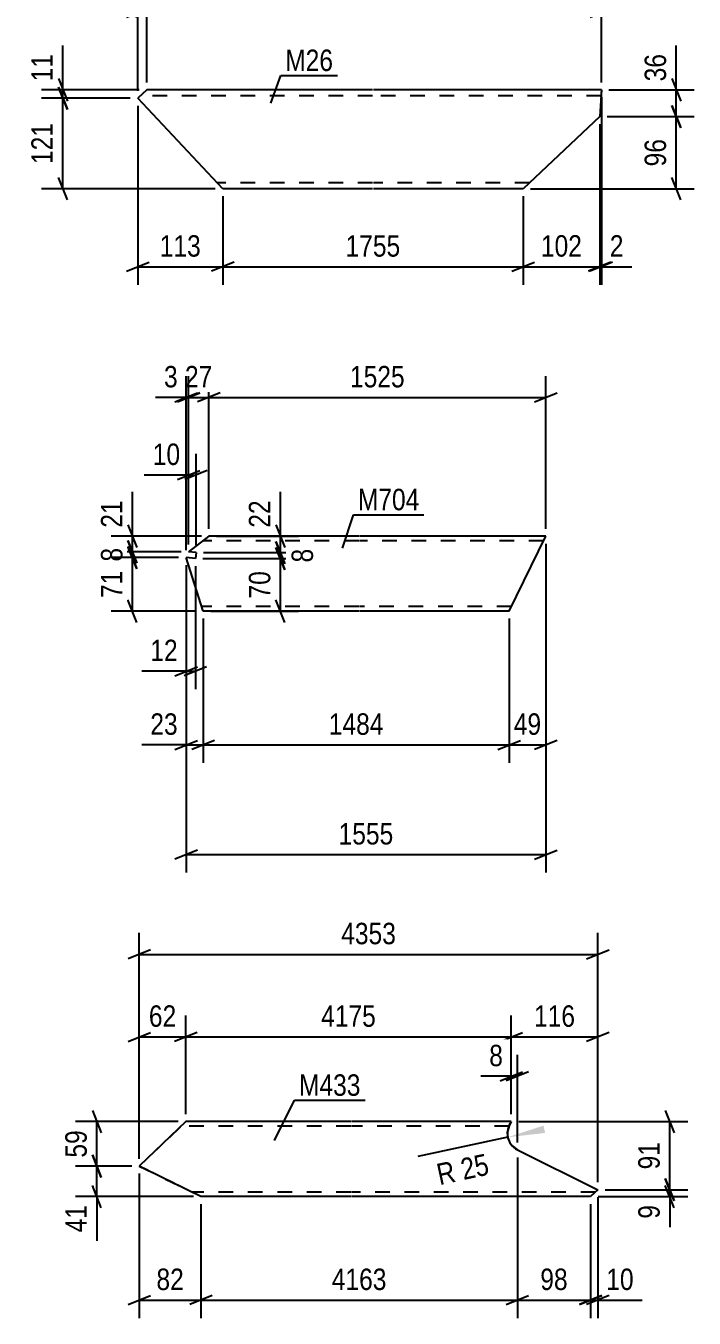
# Model space of a CAD drawing. Header units: millimetres. Extents: x 0 to 594, y 0 to 420.
# Drawn here: x 107.2 to 196.4, y 157.1 to 329.6 of the extents above; entities that cross this region are included whole.
import ezdxf

# ---------------------------------------------------------------- set-up
doc = ezdxf.new("R2010")
doc.units = ezdxf.units.MM
doc.linetypes.add('DXK_LINE_DOT2', pattern=[3.9198, 1.9599, -1.9599])
doc.styles.add('Arial Narrow', font='ARIALN.TTF', dxfattribs={"height": 0.2})

# ---------------------------------------------------------------- blocks, each defined once
blk = doc.blocks.new('Part-389636845-4987 - 4981')
at = {"color": 2, "linetype": 'Continuous'}
for p, q in [((128.57, 183.36), (122.36, 177.42)), ((150.59, 183.36), (128.57, 183.36)), ((172.03, 183.36), (150.69, 183.36)), ((172.03, 183.36), (171.75, 182.8)), ((171.51, 181.9), (171.58, 182.16)), ((171.75, 182.8), (171.58, 182.16)), ((172.84, 179.59), (172.1, 180.16)), ((172.84, 179.59), (183.58, 174.28)), ((129.09, 174.1), (122.36, 177.42)), ((183.58, 174.28), (182.62, 173.36)), ((130.59, 173.36), (129.09, 174.1)), ((150.59, 173.36), (130.59, 173.36)), ((182.62, 173.36), (150.69, 173.36)), ((182.62, 173.36), (182.62, 173.36))]:
    blk.add_line(p, q, dxfattribs=at)
at = {"color": 7, "linetype": 'DXK_LINE_DOT2'}
for p, q in [((128.57, 183.36), (128.57, 183.36)), ((127.8, 182.62), (122.36, 177.42)), ((150.59, 182.76), (127.94, 182.76)), ((171.74, 182.76), (150.69, 182.76)), ((171.58, 182.16), (171.51, 181.9)), ((171.51, 181.9), (171.58, 182.16)), ((171.58, 182.16), (171.51, 181.9)), ((172.1, 180.16), (172.84, 179.59)), ((172.84, 179.59), (172.1, 180.16)), ((172.1, 180.16), (172.84, 179.59)), ((130.59, 173.36), (122.36, 177.42)), ((122.36, 177.42), (128.16, 174.56)), ((183.58, 174.28), (182.71, 173.45)), ((183.58, 174.28), (183.58, 174.28)), ((183.58, 174.28), (183.58, 174.28)), ((129.38, 173.96), (129.09, 174.1)), ((150.59, 173.96), (129.38, 173.96)), ((130.59, 173.36), (130.59, 173.36)), ((183.25, 173.96), (150.69, 173.96)), ((183.25, 173.96), (183.25, 173.96))]:
    blk.add_line(p, q, dxfattribs=at)
at = {"color": 2, "linetype": 'Continuous'}
blk.add_arc((173.91, 181.74), 2.4, 176.2074, 221.2074, dxfattribs=at)
at = {"color": 7, "linetype": 'DXK_LINE_DOT2'}
blk.add_arc((173.91, 181.74), 2.4, 176.2074, 221.2074, dxfattribs=at)
blk.add_arc((173.91, 181.74), 2.4, 176.2074, 221.2074, dxfattribs=at)
blk.add_arc((173.91, 181.74), 2.4, 176.2074, 221.2074, dxfattribs=at)
blk = doc.blocks.new('Part-389636845-2645 - 2629')
at = {"color": 2, "linetype": 'Continuous'}
for p, q in [((123.36, 321.07), (122.16, 319.94)), ((153.51, 321.07), (123.36, 321.07)), ((184.06, 321.07), (153.61, 321.07)), ((184.06, 321.07), (183.83, 317.49)), ((133.51, 307.87), (122.16, 319.94)), ((183.83, 317.49), (173.61, 307.87)), ((153.51, 307.87), (133.51, 307.87)), ((173.61, 307.87), (153.61, 307.87))]:
    blk.add_line(p, q, dxfattribs=at)
at = {"color": 7, "linetype": 'DXK_LINE_DOT2'}
for p, q in [((184.06, 321.07), (183.99, 320.09)), ((153.51, 320.27), (122.51, 320.27)), ((184.01, 320.27), (153.61, 320.27)), ((153.51, 308.67), (132.76, 308.67)), ((174.46, 308.67), (153.61, 308.67))]:
    blk.add_line(p, q, dxfattribs=at)
blk = doc.blocks.new('Part-389636845-23004 - 23003')
at = {"color": 2, "linetype": 'Continuous'}
for p, q in [((131.65, 261.5), (128.94, 259.41)), ((151.65, 261.5), (131.65, 261.5)), ((176.64, 261.5), (151.75, 261.5)), ((171.75, 251.5), (176.64, 261.5)), ((129.93, 259.3), (128.94, 259.41)), ((129.93, 259.3), (129.85, 258.51)), ((129.85, 258.51), (128.61, 258.64)), ((130.89, 251.5), (128.61, 258.64)), ((151.65, 251.5), (130.89, 251.5)), ((171.75, 251.5), (151.75, 251.5))]:
    blk.add_line(p, q, dxfattribs=at)
at = {"color": 7, "linetype": 'DXK_LINE_DOT2'}
for p, q in [((151.65, 260.9), (130.87, 260.9)), ((176.34, 260.9), (151.75, 260.9)), ((129.93, 259.3), (129.85, 258.51)), ((130.68, 252.15), (130.65, 252.24)), ((130.65, 252.24), (130.68, 252.15)), ((130.68, 252.15), (130.69, 252.1)), ((130.69, 252.1), (130.68, 252.15)), ((151.65, 252.1), (130.69, 252.1)), ((172.04, 252.1), (151.75, 252.1))]:
    blk.add_line(p, q, dxfattribs=at)
blk = doc.blocks.new('RadiusDimension-389636845-13008 - 4981')
at = {"linetype": 'Continuous'}
blk.add_hatch(color=7, dxfattribs=at).paths.add_polyline_path([(176.54, 181.85), (171.55, 181.28), (176.33, 182.83)])
at = {"color": 7, "linetype": 'Continuous'}
blk.add_line((171.55, 181.28), (159.54, 178.69), dxfattribs=at)
blk.add_arc((173.98, 181.81), 2.49, 141.5702, 242.8068, dxfattribs=at)
at = {"color": 0}
blk.add_wipeout([(169.95, 175.87), (169.06, 179.98), (161.1, 178.26), (161.99, 174.15)], dxfattribs=at)
at = {"color": 3, "style": 'Arial Narrow'}
blk.add_text('R 25', height=2.863, rotation=12.1868, dxfattribs=at).set_placement((162.45, 174.87))
blk = doc.blocks.new('StraightDimension-389636845-12419 - 4981')
at = {"color": 7, "linetype": 'Continuous'}
for p, q in [((172.03, 184.36), (172.03, 197.52)), ((183.58, 175.28), (183.58, 197.52)), ((170.53, 194.07), (173.53, 195.27)), ((185.08, 195.27), (182.08, 194.07)), ((172.03, 194.67), (183.58, 194.67))]:
    blk.add_line(p, q, dxfattribs=at)
at = {"color": 0}
blk.add_wipeout([(181.15, 195.42), (181.15, 199.62), (174.46, 199.62), (174.46, 195.42)], dxfattribs=at)
at = {"color": 3, "style": 'Arial Narrow'}
blk.add_text('116', height=2.863, dxfattribs=at).set_placement((175.06, 196.02))
blk = doc.blocks.new('StraightDimension-389636845-12420 - 4981')
at = {"color": 7, "linetype": 'Continuous'}
for p, q in [((128.57, 184.36), (128.57, 197.52)), ((172.03, 184.36), (172.03, 197.52)), ((130.07, 195.27), (127.07, 194.07)), ((170.53, 194.07), (173.53, 195.27)), ((128.57, 194.67), (172.03, 194.67))]:
    blk.add_line(p, q, dxfattribs=at)
at = {"color": 0}
blk.add_wipeout([(154.56, 195.42), (154.56, 199.62), (146.04, 199.62), (146.04, 195.42)], dxfattribs=at)
at = {"color": 3, "style": 'Arial Narrow'}
blk.add_text('4175', height=2.863, dxfattribs=at).set_placement((146.64, 196.02))
blk = doc.blocks.new('StraightDimension-389636845-12614 - 4981')
at = {"color": 7, "linetype": 'Continuous'}
for p, q in [((183.58, 173.28), (183.58, 157.14)), ((182.62, 172.36), (182.62, 157.14)), ((181.12, 158.94), (184.12, 160.14)), ((185.08, 160.14), (182.08, 158.94)), ((182.62, 159.54), (183.58, 159.54))]:
    blk.add_line(p, q, dxfattribs=at)
at = {"color": 0}
blk.add_wipeout([(188.97, 160.29), (188.97, 164.49), (184.11, 164.49), (184.11, 160.29)], dxfattribs=at)
at = {"color": 7, "linetype": 'Continuous'}
blk.add_line((183.58, 159.54), (189.49, 159.54), dxfattribs=at)
blk.add_line((183.58, 159.54), (189.49, 159.54), dxfattribs=at)
at = {"color": 3, "style": 'Arial Narrow'}
blk.add_text('10', height=2.863, dxfattribs=at).set_placement((184.71, 160.89))
blk = doc.blocks.new('StraightDimension-389636845-12421 - 4981')
at = {"color": 7, "linetype": 'Continuous'}
for p, q in [((122.36, 178.42), (122.36, 197.52)), ((128.57, 184.36), (128.57, 197.52)), ((120.86, 194.07), (123.86, 195.27)), ((130.07, 195.27), (127.07, 194.07)), ((122.36, 194.67), (128.57, 194.67))]:
    blk.add_line(p, q, dxfattribs=at)
at = {"color": 0}
blk.add_wipeout([(127.9, 195.42), (127.9, 199.62), (123.04, 199.62), (123.04, 195.42)], dxfattribs=at)
at = {"color": 3, "style": 'Arial Narrow'}
blk.add_text('62', height=2.863, dxfattribs=at).set_placement((123.64, 196.02))
blk = doc.blocks.new('StraightDimension-389636845-17444 - 4981')
at = {"color": 7, "linetype": 'Continuous'}
for p, q in [((172.03, 184.36), (172.03, 192.26)), ((172.84, 180.59), (172.84, 192.26)), ((170.53, 188.81), (173.53, 190.01)), ((174.34, 190.01), (171.34, 188.81)), ((172.03, 189.41), (172.84, 189.41))]:
    blk.add_line(p, q, dxfattribs=at)
at = {"color": 0}
blk.add_wipeout([(171.5, 190.16), (171.5, 194.36), (168.48, 194.36), (168.48, 190.16)], dxfattribs=at)
at = {"color": 7, "linetype": 'Continuous'}
blk.add_line((172.03, 189.41), (167.95, 189.41), dxfattribs=at)
blk.add_line((172.03, 189.41), (167.95, 189.41), dxfattribs=at)
at = {"color": 3, "style": 'Arial Narrow'}
blk.add_text('8', height=2.86, dxfattribs=at).set_placement((169.08, 190.76))
blk = doc.blocks.new('StraightDimension-389636845-12743 - 4981')
at = {"color": 7, "linetype": 'Continuous'}
for p, q in [((192.59, 184.86), (193.79, 181.86)), ((173.03, 183.36), (195.59, 183.36)), ((193.19, 174.28), (193.19, 183.36)), ((184.58, 174.28), (195.59, 174.28)), ((193.79, 172.78), (192.59, 175.78))]:
    blk.add_line(p, q, dxfattribs=at)
at = {"color": 0}
blk.add_wipeout([(192.44, 181.25), (188.24, 181.25), (188.24, 176.39), (192.44, 176.39)], dxfattribs=at)
at = {"color": 3, "style": 'Arial Narrow'}
blk.add_text('91', height=2.863, rotation=90.0002, dxfattribs=at).set_placement((191.84, 176.99))
blk = doc.blocks.new('StraightDimension-389636845-12615 - 4981')
at = {"color": 7, "linetype": 'Continuous'}
for p, q in [((172.84, 178.59), (172.84, 157.14)), ((182.62, 172.36), (182.62, 157.14)), ((171.34, 158.94), (174.34, 160.14)), ((172.84, 159.54), (182.62, 159.54)), ((184.12, 160.14), (181.12, 158.94))]:
    blk.add_line(p, q, dxfattribs=at)
at = {"color": 0}
blk.add_wipeout([(180.16, 160.29), (180.16, 164.49), (175.3, 164.49), (175.3, 160.29)], dxfattribs=at)
at = {"color": 3, "style": 'Arial Narrow'}
blk.add_text('98', height=2.863, dxfattribs=at).set_placement((175.9, 160.89))
blk = doc.blocks.new('StraightDimension-389636845-12744 - 4981')
at = {"color": 7, "linetype": 'Continuous'}
for p, q in [((184.58, 174.28), (195.59, 174.28)), ((192.59, 175.78), (193.79, 172.78)), ((193.79, 171.86), (192.59, 174.86)), ((193.19, 173.36), (193.19, 174.28)), ((183.62, 173.36), (195.59, 173.36))]:
    blk.add_line(p, q, dxfattribs=at)
at = {"color": 0}
blk.add_wipeout([(192.44, 172.83), (188.24, 172.83), (188.24, 169.81), (192.44, 169.81)], dxfattribs=at)
at = {"color": 7, "linetype": 'Continuous'}
blk.add_line((193.19, 173.36), (193.19, 169.28), dxfattribs=at)
blk.add_line((193.19, 173.36), (193.19, 169.28), dxfattribs=at)
at = {"color": 3, "style": 'Arial Narrow'}
blk.add_text('9', height=2.86, rotation=90.0002, dxfattribs=at).set_placement((191.84, 170.41))
blk = doc.blocks.new('StraightDimension-389636845-12616 - 4981')
at = {"color": 7, "linetype": 'Continuous'}
for p, q in [((172.84, 178.59), (172.84, 157.14)), ((130.59, 172.36), (130.59, 157.14)), ((132.09, 160.14), (129.09, 158.94)), ((130.59, 159.54), (172.84, 159.54)), ((171.34, 158.94), (174.34, 160.14))]:
    blk.add_line(p, q, dxfattribs=at)
at = {"color": 0}
blk.add_wipeout([(155.97, 160.29), (155.97, 164.49), (147.46, 164.49), (147.46, 160.29)], dxfattribs=at)
at = {"color": 3, "style": 'Arial Narrow'}
blk.add_text('4163', height=2.863, dxfattribs=at).set_placement((148.06, 160.89))
blk = doc.blocks.new('StraightDimension-389636845-12617 - 4981')
at = {"color": 7, "linetype": 'Continuous'}
for p, q in [((122.36, 176.42), (122.36, 157.14)), ((130.59, 172.36), (130.59, 157.14)), ((120.86, 158.94), (123.86, 160.14)), ((122.36, 159.54), (130.59, 159.54)), ((132.09, 160.14), (129.09, 158.94))]:
    blk.add_line(p, q, dxfattribs=at)
at = {"color": 0}
blk.add_wipeout([(128.91, 160.29), (128.91, 164.49), (124.05, 164.49), (124.05, 160.29)], dxfattribs=at)
at = {"color": 3, "style": 'Arial Narrow'}
blk.add_text('82', height=2.863, dxfattribs=at).set_placement((124.65, 160.89))
blk = doc.blocks.new('StraightDimension-389636845-13084 - 4981')
at = {"color": 7, "linetype": 'Continuous'}
for p, q in [((116.09, 184.86), (117.29, 181.86)), ((127.57, 183.36), (113.84, 183.36)), ((116.69, 177.42), (116.69, 183.36)), ((117.29, 175.92), (116.09, 178.92)), ((121.36, 177.42), (113.84, 177.42))]:
    blk.add_line(p, q, dxfattribs=at)
at = {"color": 0}
blk.add_wipeout([(115.94, 182.82), (111.74, 182.82), (111.74, 177.96), (115.94, 177.96)], dxfattribs=at)
at = {"color": 3, "style": 'Arial Narrow'}
blk.add_text('59', height=2.863, rotation=90.0002, dxfattribs=at).set_placement((115.34, 178.56))
blk = doc.blocks.new('StraightDimension-389636845-13085 - 4981')
at = {"color": 7, "linetype": 'Continuous'}
for p, q in [((116.09, 178.92), (117.29, 175.92)), ((121.36, 177.42), (113.84, 177.42)), ((116.69, 173.36), (116.69, 177.42)), ((117.29, 171.86), (116.09, 174.86)), ((129.59, 173.36), (113.84, 173.36))]:
    blk.add_line(p, q, dxfattribs=at)
at = {"color": 0}
blk.add_wipeout([(115.94, 172.83), (111.74, 172.83), (111.74, 167.98), (115.94, 167.98)], dxfattribs=at)
at = {"color": 7, "linetype": 'Continuous'}
blk.add_line((116.69, 173.36), (116.69, 167.45), dxfattribs=at)
blk.add_line((116.69, 173.36), (116.69, 167.45), dxfattribs=at)
at = {"color": 3, "style": 'Arial Narrow'}
blk.add_text('41', height=2.863, rotation=90.0002, dxfattribs=at).set_placement((115.34, 168.58))
blk = doc.blocks.new('StraightDimension-389636845-30596 - 4981')
at = {"color": 7, "linetype": 'Continuous'}
for p, q in [((122.36, 178.42), (122.36, 208.54)), ((183.58, 175.28), (183.58, 208.54)), ((123.86, 206.29), (120.86, 205.09)), ((122.36, 205.69), (183.58, 205.69)), ((182.08, 205.09), (185.08, 206.29))]:
    blk.add_line(p, q, dxfattribs=at)
at = {"color": 0}
blk.add_wipeout([(157.23, 206.44), (157.23, 210.64), (148.72, 210.64), (148.72, 206.44)], dxfattribs=at)
at = {"color": 3, "style": 'Arial Narrow'}
blk.add_text('4353', height=2.863, dxfattribs=at).set_placement((149.32, 207.04))
blk = doc.blocks.new('StraightDimension-389636845-2729 - 2629')
at = {"color": 7, "linetype": 'Continuous'}
for p, q in [((111.56, 322.57), (112.76, 319.57)), ((122.36, 321.07), (109.31, 321.07)), ((112.76, 318.44), (111.56, 321.44)), ((112.16, 319.94), (112.16, 321.07)), ((121.16, 319.94), (109.31, 319.94))]:
    blk.add_line(p, q, dxfattribs=at)
at = {"color": 0}
blk.add_wipeout([(111.41, 326.46), (107.21, 326.46), (107.21, 321.6), (111.41, 321.6)], dxfattribs=at)
at = {"color": 7, "linetype": 'Continuous'}
blk.add_line((112.16, 321.07), (112.16, 326.98), dxfattribs=at)
blk.add_line((112.16, 321.07), (112.16, 326.98), dxfattribs=at)
at = {"color": 3, "style": 'Arial Narrow'}
blk.add_text('11', height=2.863, rotation=90.0002, dxfattribs=at).set_placement((110.81, 322.2))
blk = doc.blocks.new('StraightDimension-389636845-2749 - 2629')
at = {"color": 7, "linetype": 'Continuous'}
for p, q in [((111.56, 321.44), (112.76, 318.44)), ((121.16, 319.94), (109.31, 319.94)), ((112.16, 307.87), (112.16, 319.94)), ((112.76, 306.37), (111.56, 309.37)), ((132.51, 307.87), (109.31, 307.87))]:
    blk.add_line(p, q, dxfattribs=at)
at = {"color": 0}
blk.add_wipeout([(111.41, 317.25), (107.21, 317.25), (107.21, 310.57), (111.41, 310.57)], dxfattribs=at)
at = {"color": 3, "style": 'Arial Narrow'}
blk.add_text('121', height=2.863, rotation=90.0002, dxfattribs=at).set_placement((110.81, 311.17))
blk = doc.blocks.new('StraightDimension-389636845-2699 - 2629')
at = {"color": 7, "linetype": 'Continuous'}
for p, q in [((193.44, 322.57), (194.64, 319.57)), ((185.06, 321.07), (196.44, 321.07)), ((194.04, 317.49), (194.04, 321.07)), ((184.83, 317.49), (196.44, 317.49)), ((194.64, 315.99), (193.44, 318.99))]:
    blk.add_line(p, q, dxfattribs=at)
at = {"color": 0}
blk.add_wipeout([(193.29, 326.46), (189.09, 326.46), (189.09, 321.6), (193.29, 321.6)], dxfattribs=at)
at = {"color": 7, "linetype": 'Continuous'}
blk.add_line((194.04, 321.07), (194.04, 326.98), dxfattribs=at)
blk.add_line((194.04, 321.07), (194.04, 326.98), dxfattribs=at)
at = {"color": 3, "style": 'Arial Narrow'}
blk.add_text('36', height=2.863, rotation=90.0002, dxfattribs=at).set_placement((192.69, 322.2))
blk = doc.blocks.new('StraightDimension-389636845-2712 - 2629')
at = {"color": 7, "linetype": 'Continuous'}
for p, q in [((184.83, 317.49), (196.44, 317.49)), ((193.44, 318.99), (194.64, 315.99)), ((194.04, 307.87), (194.04, 317.49)), ((194.64, 306.37), (193.44, 309.37)), ((174.61, 307.87), (196.44, 307.87))]:
    blk.add_line(p, q, dxfattribs=at)
at = {"color": 0}
blk.add_wipeout([(193.29, 315.11), (189.09, 315.11), (189.09, 310.25), (193.29, 310.25)], dxfattribs=at)
at = {"color": 3, "style": 'Arial Narrow'}
blk.add_text('96', height=2.863, rotation=90.0002, dxfattribs=at).set_placement((192.69, 310.85))
blk = doc.blocks.new('StraightDimension-389636845-2774 - 2629')
at = {"color": 7, "linetype": 'Continuous'}
for p, q in [((123.36, 322.07), (123.36, 334.22)), ((184.06, 322.07), (184.06, 334.22)), ((124.86, 331.97), (121.86, 330.77)), ((123.36, 331.37), (184.06, 331.37)), ((182.56, 330.77), (185.56, 331.97))]:
    blk.add_line(p, q, dxfattribs=at)
at = {"color": 0}
blk.add_wipeout([(157.97, 332.12), (157.97, 336.32), (149.45, 336.32), (149.45, 332.12)], dxfattribs=at)
at = {"color": 3, "style": 'Arial Narrow'}
blk.add_text('1961', height=2.863, dxfattribs=at).set_placement((150.05, 332.72))
blk = doc.blocks.new('StraightDimension-389636845-2775 - 2629')
at = {"color": 7, "linetype": 'Continuous'}
for p, q in [((122.16, 320.94), (122.16, 334.22)), ((123.36, 322.07), (123.36, 334.22)), ((120.66, 330.77), (123.66, 331.97)), ((124.86, 331.97), (121.86, 330.77)), ((122.16, 331.37), (123.36, 331.37))]:
    blk.add_line(p, q, dxfattribs=at)
at = {"color": 0}
blk.add_wipeout([(121.64, 332.12), (121.64, 336.32), (116.78, 336.32), (116.78, 332.12)], dxfattribs=at)
at = {"color": 7, "linetype": 'Continuous'}
blk.add_line((122.16, 331.37), (116.25, 331.37), dxfattribs=at)
blk.add_line((122.16, 331.37), (116.25, 331.37), dxfattribs=at)
at = {"color": 3, "style": 'Arial Narrow'}
blk.add_text('12', height=2.863, dxfattribs=at).set_placement((117.38, 332.72))
blk = doc.blocks.new('StraightDimension-389636845-2811 - 2629')
at = {"color": 7, "linetype": 'Continuous'}
for p, q in [((122.16, 320.94), (122.16, 341.92)), ((184.06, 322.07), (184.06, 341.92)), ((123.66, 339.67), (120.66, 338.47)), ((122.16, 339.07), (184.06, 339.07)), ((182.56, 338.47), (185.56, 339.67))]:
    blk.add_line(p, q, dxfattribs=at)
at = {"color": 0}
blk.add_wipeout([(157.36, 339.82), (157.36, 344.02), (148.85, 344.02), (148.85, 339.82)], dxfattribs=at)
at = {"color": 3, "style": 'Arial Narrow'}
blk.add_text('1973', height=2.863, dxfattribs=at).set_placement((149.45, 340.42))
blk = doc.blocks.new('StraightDimension-389636845-12330 - 2629')
at = {"color": 7, "linetype": 'Continuous'}
for p, q in [((184.06, 320.07), (184.06, 295.06)), ((183.83, 316.49), (183.83, 295.06)), ((182.33, 296.86), (185.33, 298.06)), ((185.56, 298.06), (182.56, 296.86)), ((183.83, 297.46), (184.06, 297.46))]:
    blk.add_line(p, q, dxfattribs=at)
at = {"color": 0}
blk.add_wipeout([(187.61, 298.21), (187.61, 302.41), (184.58, 302.41), (184.58, 298.21)], dxfattribs=at)
at = {"color": 7, "linetype": 'Continuous'}
blk.add_line((184.06, 297.46), (188.13, 297.46), dxfattribs=at)
blk.add_line((184.06, 297.46), (188.13, 297.46), dxfattribs=at)
at = {"color": 3, "style": 'Arial Narrow'}
blk.add_text('2', height=2.86, dxfattribs=at).set_placement((185.18, 298.81))
blk = doc.blocks.new('StraightDimension-389636845-12331 - 2629')
at = {"color": 7, "linetype": 'Continuous'}
for p, q in [((183.83, 316.49), (183.83, 295.06)), ((173.61, 306.87), (173.61, 295.06)), ((172.11, 296.86), (175.11, 298.06)), ((173.61, 297.46), (183.83, 297.46)), ((185.33, 298.06), (182.33, 296.86))]:
    blk.add_line(p, q, dxfattribs=at)
at = {"color": 0}
blk.add_wipeout([(182.06, 298.21), (182.06, 302.41), (175.38, 302.41), (175.38, 298.21)], dxfattribs=at)
at = {"color": 3, "style": 'Arial Narrow'}
blk.add_text('102', height=2.863, dxfattribs=at).set_placement((175.98, 298.81))
blk = doc.blocks.new('StraightDimension-389636845-12332 - 2629')
at = {"color": 7, "linetype": 'Continuous'}
for p, q in [((133.51, 306.87), (133.51, 295.06)), ((173.61, 306.87), (173.61, 295.06)), ((135.01, 298.06), (132.01, 296.86)), ((133.51, 297.46), (173.61, 297.46)), ((172.11, 296.86), (175.11, 298.06))]:
    blk.add_line(p, q, dxfattribs=at)
at = {"color": 0}
blk.add_wipeout([(157.82, 298.21), (157.82, 302.41), (149.3, 302.41), (149.3, 298.21)], dxfattribs=at)
at = {"color": 3, "style": 'Arial Narrow'}
blk.add_text('1755', height=2.863, dxfattribs=at).set_placement((149.9, 298.81))
blk = doc.blocks.new('StraightDimension-389636845-12333 - 2629')
at = {"color": 7, "linetype": 'Continuous'}
for p, q in [((122.16, 318.94), (122.16, 295.06)), ((133.51, 306.87), (133.51, 295.06)), ((120.66, 296.86), (123.66, 298.06)), ((122.16, 297.46), (133.51, 297.46)), ((135.01, 298.06), (132.01, 296.86))]:
    blk.add_line(p, q, dxfattribs=at)
at = {"color": 0}
blk.add_wipeout([(131.18, 298.21), (131.18, 302.41), (124.49, 302.41), (124.49, 298.21)], dxfattribs=at)
at = {"color": 3, "style": 'Arial Narrow'}
blk.add_text('113', height=2.863, dxfattribs=at).set_placement((125.09, 298.81))
blk = doc.blocks.new('StraightDimension-389636845-23170 - 23003')
at = {"color": 7, "linetype": 'Continuous'}
for p, q in [((140.6, 260.01), (141.8, 257.01)), ((130.85, 258.51), (143.6, 258.51)), ((141.2, 251.5), (141.2, 258.51)), ((141.8, 250), (140.6, 253)), ((131.89, 251.5), (143.6, 251.5))]:
    blk.add_line(p, q, dxfattribs=at)
at = {"color": 0}
blk.add_wipeout([(140.45, 257.43), (136.25, 257.43), (136.25, 252.58), (140.45, 252.58)], dxfattribs=at)
at = {"color": 3, "style": 'Arial Narrow'}
blk.add_text('70', height=2.863, rotation=90.0002, dxfattribs=at).set_placement((139.85, 253.18))
blk = doc.blocks.new('StraightDimension-389636845-23331 - 23003')
at = {"color": 7, "linetype": 'Continuous'}
for p, q in [((128.94, 260.41), (128.94, 272.5)), ((129.93, 260.3), (129.93, 272.5)), ((127.44, 269.05), (130.44, 270.25)), ((131.43, 270.25), (128.43, 269.05)), ((128.94, 269.65), (129.93, 269.65))]:
    blk.add_line(p, q, dxfattribs=at)
at = {"color": 0}
blk.add_wipeout([(128.41, 270.4), (128.41, 274.6), (123.56, 274.6), (123.56, 270.4)], dxfattribs=at)
at = {"color": 7, "linetype": 'Continuous'}
blk.add_line((128.94, 269.65), (123.03, 269.65), dxfattribs=at)
blk.add_line((128.94, 269.65), (123.03, 269.65), dxfattribs=at)
at = {"color": 3, "style": 'Arial Narrow'}
blk.add_text('10', height=2.863, dxfattribs=at).set_placement((124.16, 271))
blk = doc.blocks.new('StraightDimension-389636845-23078 - 23003')
at = {"color": 7, "linetype": 'Continuous'}
for p, q in [((120.85, 263), (122.05, 260)), ((130.65, 261.5), (118.6, 261.5)), ((122.05, 257.91), (120.85, 260.91)), ((121.45, 259.41), (121.45, 261.5)), ((127.94, 259.41), (118.6, 259.41))]:
    blk.add_line(p, q, dxfattribs=at)
at = {"color": 0}
blk.add_wipeout([(120.7, 266.88), (116.5, 266.88), (116.5, 262.03), (120.7, 262.03)], dxfattribs=at)
at = {"color": 7, "linetype": 'Continuous'}
blk.add_line((121.45, 261.5), (121.45, 267.41), dxfattribs=at)
blk.add_line((121.45, 261.5), (121.45, 267.41), dxfattribs=at)
at = {"color": 3, "style": 'Arial Narrow'}
blk.add_text('21', height=2.863, rotation=90.0002, dxfattribs=at).set_placement((120.1, 262.63))
blk = doc.blocks.new('StraightDimension-389636845-23079 - 23003')
at = {"color": 7, "linetype": 'Continuous'}
for p, q in [((120.85, 260.91), (122.05, 257.91)), ((127.94, 259.41), (118.6, 259.41)), ((122.05, 257.14), (120.85, 260.14)), ((121.45, 258.64), (121.45, 259.41)), ((127.61, 258.64), (118.6, 258.64))]:
    blk.add_line(p, q, dxfattribs=at)
at = {"color": 0}
blk.add_wipeout([(120.7, 260.54), (116.5, 260.54), (116.5, 257.51), (120.7, 257.51)], dxfattribs=at)
at = {"color": 3, "style": 'Arial Narrow'}
blk.add_text('8', height=2.86, rotation=90.0002, dxfattribs=at).set_placement((120.1, 258.11))
blk = doc.blocks.new('StraightDimension-389636845-23168 - 23003')
at = {"color": 7, "linetype": 'Continuous'}
for p, q in [((140.6, 263), (141.8, 260)), ((132.65, 261.5), (143.6, 261.5)), ((141.8, 257.8), (140.6, 260.8)), ((141.2, 259.3), (141.2, 261.5)), ((130.93, 259.3), (143.6, 259.3))]:
    blk.add_line(p, q, dxfattribs=at)
at = {"color": 0}
blk.add_wipeout([(140.45, 266.88), (136.25, 266.88), (136.25, 262.03), (140.45, 262.03)], dxfattribs=at)
at = {"color": 7, "linetype": 'Continuous'}
blk.add_line((141.2, 261.5), (141.2, 267.41), dxfattribs=at)
blk.add_line((141.2, 261.5), (141.2, 267.41), dxfattribs=at)
at = {"color": 3, "style": 'Arial Narrow'}
blk.add_text('22', height=2.863, rotation=90.0002, dxfattribs=at).set_placement((139.85, 262.63))
blk = doc.blocks.new('StraightDimension-389636845-23080 - 23003')
at = {"color": 7, "linetype": 'Continuous'}
for p, q in [((120.85, 260.14), (122.05, 257.14)), ((127.61, 258.64), (118.6, 258.64)), ((121.45, 251.5), (121.45, 258.64)), ((122.05, 250), (120.85, 253)), ((129.89, 251.5), (118.6, 251.5))]:
    blk.add_line(p, q, dxfattribs=at)
at = {"color": 0}
blk.add_wipeout([(120.7, 257.5), (116.5, 257.5), (116.5, 252.64), (120.7, 252.64)], dxfattribs=at)
at = {"color": 3, "style": 'Arial Narrow'}
blk.add_text('71', height=2.863, rotation=90.0002, dxfattribs=at).set_placement((120.1, 253.24))
blk = doc.blocks.new('StraightDimension-389636845-23169 - 23003')
at = {"color": 7, "linetype": 'Continuous'}
for p, q in [((140.6, 260.8), (141.8, 257.8)), ((130.93, 259.3), (144.05, 259.3)), ((141.8, 257.01), (140.6, 260.01)), ((141.2, 258.51), (141.2, 259.3)), ((130.85, 258.51), (144.05, 258.51))]:
    blk.add_line(p, q, dxfattribs=at)
at = {"color": 0}
blk.add_wipeout([(146.15, 260.42), (141.95, 260.42), (141.95, 257.39), (146.15, 257.39)], dxfattribs=at)
at = {"color": 3, "style": 'Arial Narrow'}
blk.add_text('8', height=2.86, rotation=90.0002, dxfattribs=at).set_placement((145.55, 257.99))
blk = doc.blocks.new('StraightDimension-389636845-23244 - 23003')
at = {"color": 7, "linetype": 'Continuous'}
for p, q in [((131.65, 262.5), (131.65, 282.86)), ((176.64, 262.5), (176.64, 282.86)), ((133.15, 280.61), (130.15, 279.41)), ((131.65, 280.01), (176.64, 280.01)), ((175.14, 279.41), (178.14, 280.61))]:
    blk.add_line(p, q, dxfattribs=at)
at = {"color": 0}
blk.add_wipeout([(158.4, 280.76), (158.4, 284.96), (149.89, 284.96), (149.89, 280.76)], dxfattribs=at)
at = {"color": 3, "style": 'Arial Narrow'}
blk.add_text('1525', height=2.863, dxfattribs=at).set_placement((150.49, 281.36))
blk = doc.blocks.new('StraightDimension-389636845-23245 - 23003')
at = {"color": 7, "linetype": 'Continuous'}
for p, q in [((128.94, 260.41), (128.94, 282.86)), ((131.65, 262.5), (131.65, 282.86)), ((127.44, 279.41), (130.44, 280.61)), ((128.94, 280.01), (131.65, 280.01)), ((133.15, 280.61), (130.15, 279.41))]:
    blk.add_line(p, q, dxfattribs=at)
at = {"color": 0}
blk.add_wipeout([(132.72, 280.76), (132.72, 284.96), (127.86, 284.96), (127.86, 280.76)], dxfattribs=at)
at = {"color": 3, "style": 'Arial Narrow'}
blk.add_text('27', height=2.863, dxfattribs=at).set_placement((128.46, 281.36))
blk = doc.blocks.new('StraightDimension-389636845-23246 - 23003')
at = {"color": 7, "linetype": 'Continuous'}
for p, q in [((128.61, 259.64), (128.61, 282.86)), ((128.94, 260.41), (128.94, 282.86)), ((127.11, 279.41), (130.11, 280.61)), ((130.44, 280.61), (127.44, 279.41)), ((128.61, 280.01), (128.94, 280.01))]:
    blk.add_line(p, q, dxfattribs=at)
at = {"color": 0}
blk.add_wipeout([(128.09, 280.76), (128.09, 284.96), (125.06, 284.96), (125.06, 280.76)], dxfattribs=at)
at = {"color": 7, "linetype": 'Continuous'}
blk.add_line((128.61, 280.01), (124.53, 280.01), dxfattribs=at)
blk.add_line((128.61, 280.01), (124.53, 280.01), dxfattribs=at)
at = {"color": 3, "style": 'Arial Narrow'}
blk.add_text('3', height=2.86, dxfattribs=at).set_placement((125.66, 281.36))
blk = doc.blocks.new('StraightDimension-389636845-23359 - 23003')
at = {"color": 7, "linetype": 'Continuous'}
for p, q in [((176.64, 260.5), (176.64, 231.24)), ((171.75, 250.5), (171.75, 231.24)), ((170.25, 233.04), (173.25, 234.24)), ((171.75, 233.64), (176.64, 233.64)), ((178.14, 234.24), (175.14, 233.04))]:
    blk.add_line(p, q, dxfattribs=at)
at = {"color": 0}
blk.add_wipeout([(176.62, 234.39), (176.62, 238.59), (171.76, 238.59), (171.76, 234.39)], dxfattribs=at)
at = {"color": 3, "style": 'Arial Narrow'}
blk.add_text('49', height=2.863, dxfattribs=at).set_placement((172.36, 234.99))
blk = doc.blocks.new('StraightDimension-389636845-23360 - 23003')
at = {"color": 7, "linetype": 'Continuous'}
for p, q in [((130.89, 250.5), (130.89, 231.24)), ((171.75, 250.5), (171.75, 231.24)), ((132.39, 234.24), (129.39, 233.04)), ((130.89, 233.64), (171.75, 233.64)), ((170.25, 233.04), (173.25, 234.24))]:
    blk.add_line(p, q, dxfattribs=at)
at = {"color": 0}
blk.add_wipeout([(155.57, 234.39), (155.57, 238.59), (147.06, 238.59), (147.06, 234.39)], dxfattribs=at)
at = {"color": 3, "style": 'Arial Narrow'}
blk.add_text('1484', height=2.863, dxfattribs=at).set_placement((147.66, 234.99))
blk = doc.blocks.new('StraightDimension-389636845-23361 - 23003')
at = {"color": 7, "linetype": 'Continuous'}
for p, q in [((128.61, 257.64), (128.61, 231.24)), ((130.89, 250.5), (130.89, 231.24)), ((127.11, 233.04), (130.11, 234.24)), ((128.61, 233.64), (130.89, 233.64)), ((132.39, 234.24), (129.39, 233.04))]:
    blk.add_line(p, q, dxfattribs=at)
at = {"color": 0}
blk.add_wipeout([(128.09, 234.39), (128.09, 238.59), (123.23, 238.59), (123.23, 234.39)], dxfattribs=at)
at = {"color": 7, "linetype": 'Continuous'}
blk.add_line((128.61, 233.64), (122.71, 233.64), dxfattribs=at)
blk.add_line((128.61, 233.64), (122.71, 233.64), dxfattribs=at)
at = {"color": 3, "style": 'Arial Narrow'}
blk.add_text('23', height=2.863, dxfattribs=at).set_placement((123.83, 234.99))
blk = doc.blocks.new('StraightDimension-389636845-23432 - 23003')
at = {"color": 7, "linetype": 'Continuous'}
for p, q in [((128.61, 257.64), (128.61, 241.07)), ((129.85, 257.51), (129.85, 241.07)), ((127.11, 242.87), (130.11, 244.07)), ((131.35, 244.07), (128.35, 242.87)), ((128.61, 243.47), (129.85, 243.47))]:
    blk.add_line(p, q, dxfattribs=at)
at = {"color": 0}
blk.add_wipeout([(128.09, 244.22), (128.09, 248.42), (123.23, 248.42), (123.23, 244.22)], dxfattribs=at)
at = {"color": 7, "linetype": 'Continuous'}
blk.add_line((128.61, 243.47), (122.71, 243.47), dxfattribs=at)
blk.add_line((128.61, 243.47), (122.71, 243.47), dxfattribs=at)
at = {"color": 3, "style": 'Arial Narrow'}
blk.add_text('12', height=2.863, dxfattribs=at).set_placement((123.83, 244.82))
blk = doc.blocks.new('StraightDimension-389636845-23547 - 23003')
at = {"color": 7, "linetype": 'Continuous'}
for p, q in [((176.64, 260.5), (176.64, 216.6)), ((128.61, 257.64), (128.61, 216.6)), ((130.11, 219.6), (127.11, 218.4)), ((175.14, 218.4), (178.14, 219.6)), ((128.61, 219), (176.64, 219))]:
    blk.add_line(p, q, dxfattribs=at)
at = {"color": 0}
blk.add_wipeout([(156.88, 219.75), (156.88, 223.95), (148.37, 223.95), (148.37, 219.75)], dxfattribs=at)
at = {"color": 3, "style": 'Arial Narrow'}
blk.add_text('1555', height=2.863, dxfattribs=at).set_placement((148.97, 220.35))
blk = doc.blocks.new('Mark-389636845-4983 - 4981')
at = {"color": 0}
blk.add_wipeout([(151.9, 186.81), (151.9, 189.81), (143.68, 189.81), (143.68, 186.81)], dxfattribs=at)
blk.add_wipeout([(151.9, 186.81), (151.9, 189.81), (143.68, 189.81), (143.68, 186.81)], dxfattribs=at)
at = {"color": 30, "linetype": 'Continuous'}
for p, q in [((140.4, 180.84), (143.08, 186.21)), ((143.08, 186.21), (152.5, 186.21))]:
    blk.add_line(p, q, dxfattribs=at)
at = {"color": 3, "style": 'Arial Narrow'}
blk.add_text('M433', height=2.863, dxfattribs=at).set_placement((143.68, 186.81))
blk = doc.blocks.new('Mark-389636845-2641 - 2629')
at = {"color": 0}
blk.add_wipeout([(148.23, 323.58), (148.23, 326.58), (141.84, 326.58), (141.84, 323.58)], dxfattribs=at)
blk.add_wipeout([(148.23, 323.58), (148.23, 326.58), (141.84, 326.58), (141.84, 323.58)], dxfattribs=at)
at = {"color": 30, "linetype": 'Continuous'}
for p, q in [((139.91, 319.3), (141.24, 322.98)), ((141.24, 322.98), (148.83, 322.98))]:
    blk.add_line(p, q, dxfattribs=at)
at = {"color": 3, "style": 'Arial Narrow'}
blk.add_text('M26', height=2.863, dxfattribs=at).set_placement((141.84, 323.58))
blk = doc.blocks.new('Mark-389636845-23459 - 23003')
at = {"color": 0}
blk.add_wipeout([(159.76, 264.96), (159.76, 267.96), (151.54, 267.96), (151.54, 264.96)], dxfattribs=at)
blk.add_wipeout([(159.76, 264.96), (159.76, 267.96), (151.54, 267.96), (151.54, 264.96)], dxfattribs=at)
at = {"color": 30, "linetype": 'Continuous'}
for p, q in [((149.47, 259.88), (150.94, 264.36)), ((150.94, 264.36), (160.36, 264.36))]:
    blk.add_line(p, q, dxfattribs=at)
at = {"color": 3, "style": 'Arial Narrow'}
blk.add_text('M704', height=2.863, dxfattribs=at).set_placement((151.54, 264.96))

msp = doc.modelspace()

# ---------------------------------------------------------------- block references
for name in ['Part-389636845-2645 - 2629', 'Part-389636845-23004 - 23003', 'Part-389636845-4987 - 4981']:
    msp.add_blockref(name, (0, 0))

# ---------------------------------------------------------------- next in the draw order: block references
for name in ['StraightDimension-389636845-2729 - 2629', 'StraightDimension-389636845-2699 - 2629', 'StraightDimension-389636845-23359 - 23003', 'StraightDimension-389636845-23170 - 23003', 'RadiusDimension-389636845-13008 - 4981', 'StraightDimension-389636845-12614 - 4981']:
    msp.add_blockref(name, (0, 0))

# ---------------------------------------------------------------- next in the draw order: block references
for name in ['StraightDimension-389636845-2749 - 2629', 'StraightDimension-389636845-2712 - 2629', 'StraightDimension-389636845-23331 - 23003', 'StraightDimension-389636845-12419 - 4981']:
    msp.add_blockref(name, (0, 0))

# ---------------------------------------------------------------- next in the draw order: block references
for name in ['StraightDimension-389636845-2774 - 2629', 'StraightDimension-389636845-12330 - 2629', 'StraightDimension-389636845-23078 - 23003', 'StraightDimension-389636845-12420 - 4981']:
    msp.add_blockref(name, (0, 0))

# ---------------------------------------------------------------- next in the draw order: block references
for name in ['StraightDimension-389636845-2775 - 2629', 'StraightDimension-389636845-12331 - 2629', 'StraightDimension-389636845-23168 - 23003', 'StraightDimension-389636845-23079 - 23003', 'StraightDimension-389636845-12421 - 4981', 'StraightDimension-389636845-17444 - 4981']:
    msp.add_blockref(name, (0, 0))

# ---------------------------------------------------------------- next in the draw order: block references
for name in ['StraightDimension-389636845-2811 - 2629', 'StraightDimension-389636845-12332 - 2629', 'StraightDimension-389636845-23244 - 23003', 'StraightDimension-389636845-23169 - 23003', 'StraightDimension-389636845-23080 - 23003', 'StraightDimension-389636845-12743 - 4981']:
    msp.add_blockref(name, (0, 0))

# ---------------------------------------------------------------- next in the draw order: block references
for name in ['Mark-389636845-2641 - 2629', 'StraightDimension-389636845-12333 - 2629', 'StraightDimension-389636845-23245 - 23003', 'StraightDimension-389636845-23360 - 23003', 'StraightDimension-389636845-12615 - 4981']:
    msp.add_blockref(name, (0, 0))

# ---------------------------------------------------------------- next in the draw order: block references
for name in ['StraightDimension-389636845-23246 - 23003', 'StraightDimension-389636845-23361 - 23003', 'StraightDimension-389636845-12616 - 4981', 'StraightDimension-389636845-12744 - 4981']:
    msp.add_blockref(name, (0, 0))

# ---------------------------------------------------------------- next in the draw order: block references
for name in ['StraightDimension-389636845-23432 - 23003', 'StraightDimension-389636845-12617 - 4981']:
    msp.add_blockref(name, (0, 0))

# ---------------------------------------------------------------- next in the draw order: block references
for name in ['StraightDimension-389636845-23547 - 23003', 'StraightDimension-389636845-13084 - 4981']:
    msp.add_blockref(name, (0, 0))

# ---------------------------------------------------------------- next in the draw order: block references
for name in ['Mark-389636845-23459 - 23003', 'StraightDimension-389636845-13085 - 4981']:
    msp.add_blockref(name, (0, 0))

# ---------------------------------------------------------------- next in the draw order: block references
msp.add_blockref('StraightDimension-389636845-30596 - 4981', (0, 0))

# ---------------------------------------------------------------- next in the draw order: block references
msp.add_blockref('Mark-389636845-4983 - 4981', (0, 0))

doc.saveas('drawing.dxf')
